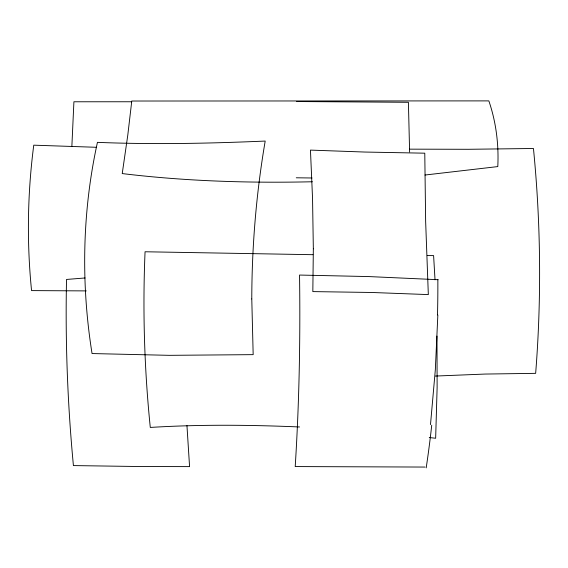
<?xml version="1.0" encoding="UTF-8"?>
<svg xmlns="http://www.w3.org/2000/svg" width="568" height="568" viewBox="0 0 568 568"><rect width="100%" height="100%" fill="white"/><g stroke="black" fill="none" stroke-linecap="round" stroke-linejoin="round"><path stroke-width="0.85" d="M437.843 315.013L435.329 369.782L430.494 424.608M71.866 146.381L73.911 101.778L131.698 101.757L131.762 101.026L488.842 100.891C496.077 121.942 498.881 144.379 497.795 166.587L424.978 175.029M131.684 101.793L127.793 135.099L122.234 173.574C185.274 181.213 248.926 183.208 312.379 181.76M85.072 277.972L66.527 279.449C65.213 341.56 67.549 403.741 73.414 465.582L140.41 466.541L189.57 466.619L186.957 425.588M435.344 376.059L485.178 374.056L535.652 373.346C541.581 298.527 540.828 223.174 533.451 148.489L468.394 149.292L409.635 149.157M424.985 467.059L295.211 466.569C299.229 402.818 300.436 338.918 299.542 275.054L368.604 276.566L438.198 279.704M86.244 290.901L31.559 290.603C26.703 242.252 27.484 193.361 33.76 145.174L96.347 147.289M296.602 101.537L408.406 102.29L409.613 152.004M427.243 255.579L433.604 255.6L435.024 279.854M296.269 177.791L312.024 177.99M312.911 254.698L145.06 251.766C142.568 310.348 144.35 369.108 150.286 427.434C199.971 424.36 249.828 424.871 299.542 426.966M429.259 437.537L435.656 438.255L437.126 387.482L436.991 336.057M437.85 279.726A544.378 246.413 -89.5 0 1 437.502 314.984M431.737 425.219A528.893 242.508 -89.6 0 1 426.185 467.89M251.78 298.953L253.172 354.645L169.271 355.334L92.052 353.552C80.876 283.638 82.197 211.566 97.44 142.355C153.339 144.641 209.322 143.463 265.199 141.063C256.274 193.184 251.894 246.079 251.78 298.953M313.337 248.798L312.833 291.604L371.515 292.47L428.329 294.593L425.645 221.499L424.779 153.183L364.869 152.047L310.455 150.101L312.549 198.537L313.337 248.798"/></g></svg>
